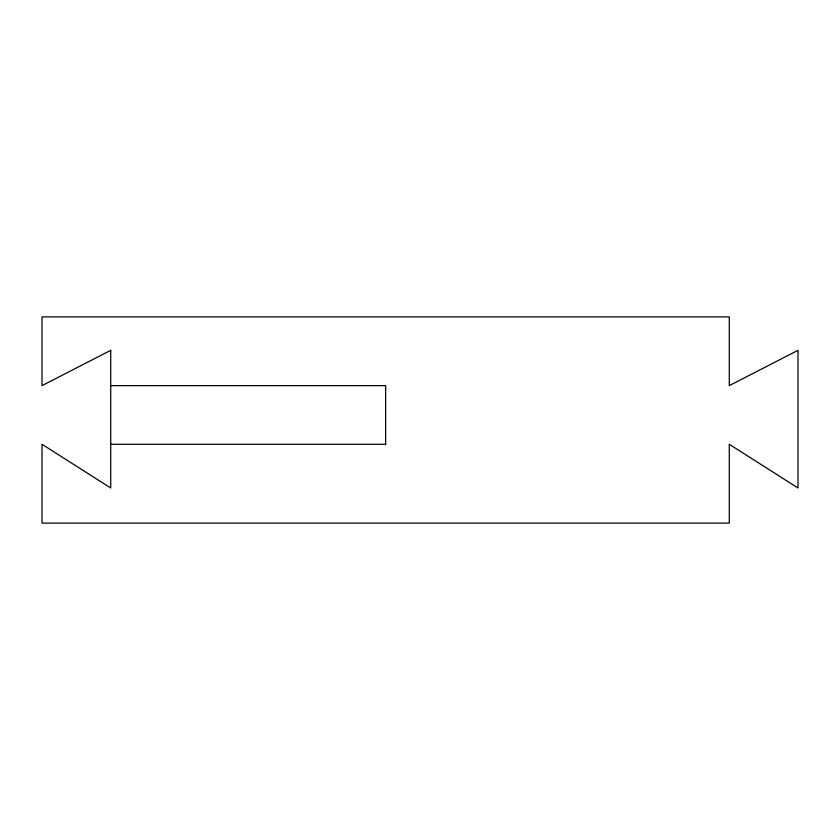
<?xml version="1.0" encoding="UTF-8"?>
<svg xmlns="http://www.w3.org/2000/svg" width="840" height="840" viewBox="0 0 840 840"><rect width="100%" height="100%" fill="white"/><g stroke="black" fill="none" stroke-linecap="round" stroke-linejoin="round"><path stroke-width="1.26" d="M110.723 385.633L385.633 385.633L385.633 444.728M110.723 444.276L385.633 444.276M110.723 350.332L42 385.633L42 316.911L729.278 316.911L729.278 385.633L798 350.332L798 487.988L729.278 444.276L729.278 523.089L42 523.089L42 444.276L110.723 487.988L110.723 350.332"/></g></svg>
